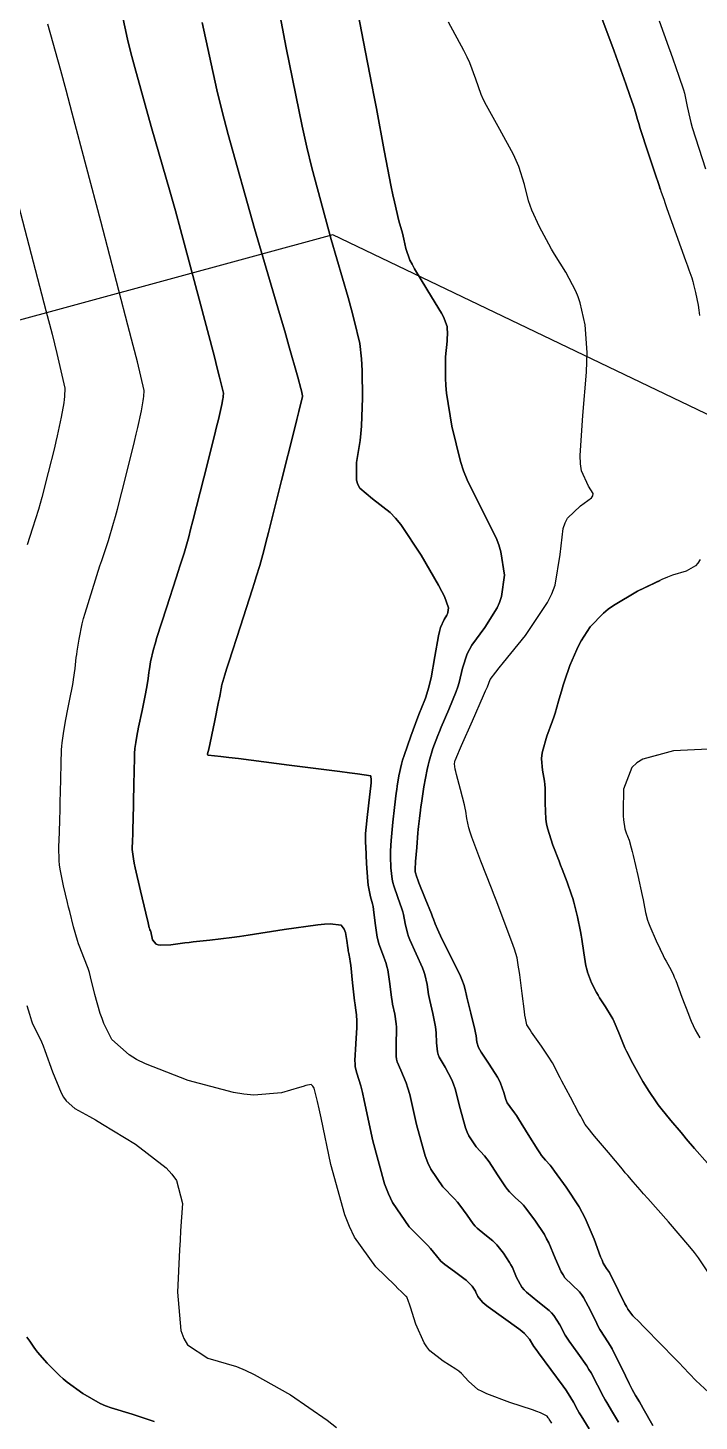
# Model space of a CAD drawing. Header units: metres. Extents: x 837476 to 838477, y 1189012 to 1191014.
# Drawn here: x 837847 to 837876.6, y 1189254.8 to 1189316.3 of the extents above; entities that cross this region are included whole.
import ezdxf

# ---------------------------------------------------------------- set-up
doc = ezdxf.new("R2010")
doc.units = ezdxf.units.M
doc.header["$LTSCALE"] = 0.3
for name, color, linetype in [('CORREDORVIA', 94, 'Continuous'), ('COTAS 10', 1, 'Continuous'), ('COTAS INT', 252, 'Continuous')]:
    doc.layers.add(name, color=color, linetype=linetype)

msp = doc.modelspace()

# ---------------------------------------------------------------- linework, layer by layer
at = {"layer": 'CORREDORVIA'}
msp.add_lwpolyline([(837910.676, 1191000.965), (838246.889, 1191005.3), (838347.391, 1190870.925), (838423.516, 1190628.699), (838450.215, 1190473.685), (838321.32, 1190375.615), (838242.09, 1190297.633), (838236.889, 1190068.622), (838166.593, 1189160.17), (837860.483, 1189307.124), (837593.191, 1189234.399), (837744.487, 1189686.609), (837700.859, 1189887.9), (837671.347, 1190075.087), (837676.273, 1190181.696), (837885.383, 1190229.429), (837983.184, 1190344.12), (837817.554, 1190502.187), (837798.033, 1190660.17), (837963.574, 1190795.982)], close=True, dxfattribs=at)
at = {"layer": 'COTAS 10'}
for points in [[(837874.881, 1189316.568), (837875.289, 1189315.424), (837875.386, 1189315.149), (837875.477, 1189314.893), (837875.75, 1189314.121), (837875.946, 1189313.52), (837875.988, 1189313.372), (837876.024, 1189313.231), (837876.112, 1189312.788), (837876.223, 1189312.267), (837876.274, 1189312.077), (837876.334, 1189311.868), (837876.622, 1189310.946), (837876.922, 1189310.034)], [(837854.717, 1189316.499), (837855.36, 1189313.529), (837855.597, 1189312.573), (837855.861, 1189311.559), (837857.025, 1189307.411), (837858.129, 1189303.65), (837858.354, 1189302.879), (837858.543, 1189302.225), (837858.935, 1189300.843), (837859.066, 1189300.343), (837859.091, 1189300.245), (837859.111, 1189300.166), (837859.144, 1189300.028), (837859.142, 1189300), (837859.141, 1189299.989), (837859.139, 1189299.978), (837859.131, 1189299.93), (837858.984, 1189299.337), (837858.895, 1189298.983), (837858.786, 1189298.546), (837858.216, 1189296.28), (837857.641, 1189293.999), (837857.527, 1189293.553), (837857.433, 1189293.187), (837857.26, 1189292.532), (837857.101, 1189292.043), (837857.016, 1189291.781), (837856.914, 1189291.464), (837856.397, 1189289.863), (837855.887, 1189288.274), (837855.789, 1189287.965), (837855.709, 1189287.712), (837855.577, 1189287.272), (837855.567, 1189287.205), (837855.564, 1189287.187), (837855.562, 1189287.169), (837855.555, 1189287.109), (837855.504, 1189286.847), (837855.475, 1189286.702), (837855.438, 1189286.526), (837855.25, 1189285.63), (837855, 1189284.439), (837854.954, 1189284.223), (837854.954, 1189284.207), (837854.953, 1189284.19), (837854.957, 1189284.175), (837854.96, 1189284.172), (837854.964, 1189284.171), (837854.982, 1189284.174), (837855.543, 1189284.111), (837855.888, 1189284.068), (837856.316, 1189284.015), (837858.547, 1189283.729), (837860.784, 1189283.44), (837861.215, 1189283.384), (837861.564, 1189283.338), (837862.148, 1189283.26), (837862.167, 1189283.069), (837862.162, 1189282.953), (837862.151, 1189282.809), (837862.073, 1189282.06), (837861.982, 1189281.289), (837861.964, 1189281.13), (837861.949, 1189280.996), (837861.919, 1189280.712), (837861.92, 1189280.43), (837861.924, 1189280.297), (837861.93, 1189280.141), (837861.965, 1189279.38), (837862.021, 1189278.599), (837862.039, 1189278.431), (837862.06, 1189278.283), (837862.144, 1189277.921), (837862.233, 1189277.604), (837862.255, 1189277.484), (837862.277, 1189277.351), (837862.349, 1189276.755), (837862.438, 1189276.131), (837862.471, 1189275.98), (837862.507, 1189275.839), (837862.668, 1189275.409), (837862.83, 1189274.981), (837862.867, 1189274.842), (837862.9, 1189274.694), (837862.994, 1189274.082), (837863.069, 1189273.468), (837863.092, 1189273.318), (837863.116, 1189273.177), (837863.208, 1189272.738), (837863.276, 1189272.308), (837863.284, 1189272.173), (837863.289, 1189272.03), (837863.268, 1189271.453), (837863.271, 1189270.891), (837863.291, 1189270.757), (837863.318, 1189270.633), (837863.482, 1189270.263), (837863.719, 1189269.708), (837863.792, 1189269.467), (837863.869, 1189269.188), (837864.171, 1189267.864), (837864.545, 1189266.488), (837864.666, 1189266.176), (837864.796, 1189265.895), (837865.33, 1189265.127), (837865.851, 1189264.585), (837865.972, 1189264.446), (837866.083, 1189264.312), (837866.4, 1189263.865), (837866.674, 1189263.482), (837866.757, 1189263.388), (837866.844, 1189263.299), (837867.184, 1189263.018), (837867.531, 1189262.741), (837867.622, 1189262.654), (837867.711, 1189262.563), (837868.013, 1189262.194), (837868.275, 1189261.788), (837868.339, 1189261.673), (837868.398, 1189261.557), (837868.581, 1189261.125), (837868.819, 1189260.696), (837868.915, 1189260.58), (837869.023, 1189260.466), (837869.517, 1189260.067), (837870.019, 1189259.67), (837870.131, 1189259.559), (837870.232, 1189259.446), (837870.499, 1189259.031), (837870.736, 1189258.583), (837870.818, 1189258.449), (837870.907, 1189258.311), (837871.287, 1189257.776), (837871.681, 1189257.218), (837871.779, 1189257.065), (837871.871, 1189256.913), (837872.162, 1189256.369), (837872.42, 1189255.858), (837872.49, 1189255.727), (837872.561, 1189255.6), (837872.813, 1189255.18), (837873.086, 1189254.739)], [(837873.086, 1189254.739), (837872.813, 1189255.18), (837872.561, 1189255.6), (837872.49, 1189255.727), (837872.42, 1189255.858), (837872.162, 1189256.369), (837871.871, 1189256.913), (837871.779, 1189257.065), (837871.681, 1189257.218), (837871.287, 1189257.776), (837870.907, 1189258.311), (837870.818, 1189258.449), (837870.736, 1189258.583), (837870.499, 1189259.031), (837870.232, 1189259.446), (837870.131, 1189259.559), (837870.019, 1189259.67), (837869.517, 1189260.067), (837869.023, 1189260.466), (837868.915, 1189260.58), (837868.819, 1189260.696), (837868.581, 1189261.125), (837868.398, 1189261.557), (837868.339, 1189261.673), (837868.275, 1189261.788), (837868.013, 1189262.194), (837867.711, 1189262.563), (837867.622, 1189262.654), (837867.531, 1189262.741), (837867.184, 1189263.018), (837866.844, 1189263.299), (837866.757, 1189263.388), (837866.674, 1189263.482), (837866.4, 1189263.865), (837866.083, 1189264.312), (837865.972, 1189264.446), (837865.851, 1189264.585), (837865.33, 1189265.127), (837864.796, 1189265.895), (837864.666, 1189266.176), (837864.545, 1189266.488), (837864.171, 1189267.864), (837863.869, 1189269.188), (837863.792, 1189269.467), (837863.719, 1189269.708), (837863.482, 1189270.263), (837863.318, 1189270.633), (837863.291, 1189270.757), (837863.271, 1189270.891), (837863.268, 1189271.453), (837863.289, 1189272.03), (837863.284, 1189272.173), (837863.276, 1189272.308), (837863.208, 1189272.738), (837863.116, 1189273.177), (837863.092, 1189273.318), (837863.069, 1189273.468), (837862.994, 1189274.082), (837862.9, 1189274.694), (837862.867, 1189274.842), (837862.83, 1189274.981), (837862.668, 1189275.409), (837862.507, 1189275.839), (837862.471, 1189275.98), (837862.438, 1189276.131), (837862.349, 1189276.755), (837862.277, 1189277.351), (837862.255, 1189277.484), (837862.233, 1189277.604), (837862.144, 1189277.921), (837862.06, 1189278.283), (837862.039, 1189278.431), (837862.021, 1189278.599), (837861.965, 1189279.38), (837861.93, 1189280.141), (837861.924, 1189280.297), (837861.92, 1189280.43), (837861.919, 1189280.712), (837861.949, 1189280.996), (837861.964, 1189281.13), (837861.982, 1189281.289), (837862.073, 1189282.06), (837862.151, 1189282.809), (837862.162, 1189282.953), (837862.167, 1189283.069), (837862.148, 1189283.26), (837861.564, 1189283.338), (837861.215, 1189283.384), (837860.784, 1189283.44), (837858.547, 1189283.729), (837856.316, 1189284.015), (837855.888, 1189284.068), (837855.543, 1189284.111), (837854.982, 1189284.174), (837854.964, 1189284.171), (837854.96, 1189284.172), (837854.957, 1189284.175), (837854.953, 1189284.19), (837854.954, 1189284.207), (837854.954, 1189284.223), (837855, 1189284.439), (837855.25, 1189285.63), (837855.438, 1189286.526), (837855.475, 1189286.702), (837855.504, 1189286.847), (837855.555, 1189287.109), (837855.562, 1189287.169), (837855.564, 1189287.187), (837855.567, 1189287.205), (837855.577, 1189287.272), (837855.709, 1189287.712), (837855.789, 1189287.965), (837855.887, 1189288.274), (837856.397, 1189289.863), (837856.914, 1189291.464), (837857.016, 1189291.781), (837857.101, 1189292.043), (837857.26, 1189292.532), (837857.433, 1189293.187), (837857.527, 1189293.553), (837857.641, 1189293.999), (837858.216, 1189296.28), (837858.786, 1189298.546), (837858.895, 1189298.983), (837858.984, 1189299.337), (837859.131, 1189299.93), (837859.139, 1189299.978), (837859.141, 1189299.989), (837859.142, 1189300), (837859.144, 1189300.028), (837859.111, 1189300.166), (837859.091, 1189300.245), (837859.066, 1189300.343), (837858.935, 1189300.843), (837858.543, 1189302.225), (837858.354, 1189302.879), (837858.129, 1189303.65), (837857.025, 1189307.411), (837855.861, 1189311.559), (837855.597, 1189312.573), (837855.36, 1189313.529), (837854.717, 1189316.499)], [(837877.056, 1189284.439), (837875.504, 1189284.352), (837874.149, 1189283.993), (837873.886, 1189283.825), (837873.672, 1189283.628), (837873.306, 1189282.67), (837873.285, 1189281.7), (837873.289, 1189281.495), (837873.297, 1189281.318), (837873.359, 1189280.911), (837873.442, 1189280.697), (837873.464, 1189280.642), (837873.484, 1189280.589), (837873.552, 1189280.415), (837873.648, 1189280.079), (837873.687, 1189279.924), (837873.731, 1189279.742), (837873.933, 1189278.862), (837874.129, 1189277.97), (837874.168, 1189277.78), (837874.201, 1189277.615), (837874.269, 1189277.225), (837874.359, 1189276.894), (837874.406, 1189276.766), (837874.463, 1189276.622), (837874.749, 1189275.971), (837875.051, 1189275.334), (837875.119, 1189275.199), (837875.179, 1189275.082), (837875.337, 1189274.807), (837875.489, 1189274.51), (837875.545, 1189274.378), (837875.607, 1189274.225), (837875.883, 1189273.494), (837876.164, 1189272.742), (837876.23, 1189272.576), (837876.291, 1189272.428), (837876.467, 1189272.045), (837876.674, 1189271.688)], [(837874.923, 1189284.198), (837874.149, 1189283.993), (837873.886, 1189283.825), (837873.672, 1189283.628), (837873.306, 1189282.67), (837873.285, 1189281.7), (837873.289, 1189281.495), (837873.297, 1189281.318), (837873.359, 1189280.911), (837873.442, 1189280.697), (837873.464, 1189280.642), (837873.484, 1189280.589), (837873.552, 1189280.415), (837873.648, 1189280.079), (837873.687, 1189279.924), (837873.731, 1189279.742), (837873.933, 1189278.862), (837874.129, 1189277.97), (837874.168, 1189277.78), (837874.201, 1189277.615), (837874.269, 1189277.225), (837874.359, 1189276.894), (837874.406, 1189276.766), (837874.463, 1189276.622), (837874.749, 1189275.971), (837874.923, 1189275.603)]]:
    msp.add_lwpolyline(points, dxfattribs=at)
at = {"layer": 'COTAS INT'}
for points in [[(837857.872, 1189318.261), (837858.418, 1189315.381), (837859.119, 1189311.922), (837859.33, 1189310.998), (837859.549, 1189310.089), (837860.403, 1189306.927), (837861.147, 1189304.358), (837861.296, 1189303.822), (837861.422, 1189303.363), (837861.671, 1189302.337), (837861.744, 1189301.648), (837861.757, 1189301.4), (837861.768, 1189301.127), (837861.783, 1189299.937), (837861.742, 1189298.677), (837861.718, 1189298.361), (837861.687, 1189298.058), (837861.529, 1189297.08), (837861.517, 1189296.296), (837861.578, 1189296.115), (837861.668, 1189295.95), (837862.226, 1189295.484), (837863.008, 1189294.88), (837863.238, 1189294.628), (837863.474, 1189294.338), (837864.378, 1189292.987), (837865.136, 1189291.664), (837865.281, 1189291.392), (837865.398, 1189291.162), (837865.584, 1189290.675), (837865.556, 1189290.463), (837865.537, 1189290.406), (837865.514, 1189290.35), (837865.391, 1189290.158), (837865.234, 1189289.794), (837865.189, 1189289.63), (837865.144, 1189289.439), (837864.977, 1189288.522), (837864.81, 1189287.573), (837864.765, 1189287.362), (837864.72, 1189287.173), (837864.563, 1189286.677), (837864.37, 1189286.207), (837864.302, 1189286.034), (837864.229, 1189285.843), (837863.915, 1189285.001), (837863.618, 1189284.148), (837863.557, 1189283.951), (837863.503, 1189283.771), (837863.385, 1189283.259), (837863.319, 1189282.799), (837863.299, 1189282.651), (837863.279, 1189282.494), (837863.2, 1189281.852), (837863.126, 1189281.204), (837863.109, 1189281.043), (837863.094, 1189280.889), (837863.049, 1189280.402), (837863.026, 1189279.953), (837863.023, 1189279.824), (837863.023, 1189279.693), (837863.037, 1189279.201), (837863.1, 1189278.691), (837863.131, 1189278.549), (837863.167, 1189278.405), (837863.347, 1189277.883), (837863.529, 1189277.387), (837863.567, 1189277.26), (837863.599, 1189277.139), (837863.67, 1189276.739), (837863.766, 1189276.309), (837863.813, 1189276.168), (837863.869, 1189276.018), (837864.15, 1189275.399), (837864.431, 1189274.777), (837864.488, 1189274.626), (837864.536, 1189274.483), (837864.635, 1189274.043), (837864.698, 1189273.614), (837864.724, 1189273.478), (837864.753, 1189273.336), (837864.887, 1189272.762), (837865.008, 1189272.187), (837865.028, 1189272.044), (837865.043, 1189271.909), (837865.049, 1189271.479), (837865.089, 1189271.079), (837865.125, 1189270.963), (837865.171, 1189270.845), (837865.427, 1189270.397), (837865.729, 1189269.835), (837865.803, 1189269.645), (837865.874, 1189269.439), (837866.097, 1189268.573), (837866.327, 1189267.728), (837866.401, 1189267.537), (837866.481, 1189267.364), (837866.809, 1189266.892), (837867.172, 1189266.488), (837867.274, 1189266.357), (837867.376, 1189266.219), (837867.75, 1189265.649), (837868.099, 1189265.118), (837868.185, 1189265.003), (837868.267, 1189264.903), (837868.524, 1189264.655), (837868.797, 1189264.406), (837868.888, 1189264.305), (837868.986, 1189264.189), (837869.396, 1189263.653), (837869.81, 1189263.013), (837869.91, 1189262.831), (837870.004, 1189262.647), (837870.292, 1189261.967), (837870.556, 1189261.365), (837870.635, 1189261.231), (837870.717, 1189261.111), (837871.033, 1189260.794), (837871.36, 1189260.484), (837871.448, 1189260.368), (837871.535, 1189260.239), (837871.84, 1189259.667), (837872.12, 1189259.086), (837872.191, 1189258.952), (837872.259, 1189258.83), (837872.48, 1189258.487), (837872.719, 1189258.114), (837872.798, 1189257.973), (837872.882, 1189257.816), (837873.233, 1189257.115), (837873.56, 1189256.441), (837873.63, 1189256.301), (837873.691, 1189256.181), (837873.834, 1189255.918), (837874.002, 1189255.634), (837874.078, 1189255.501), (837874.167, 1189255.345), (837874.595, 1189254.586)], [(837874.595, 1189254.586), (837874.167, 1189255.345), (837874.078, 1189255.501), (837874.002, 1189255.634), (837873.834, 1189255.918), (837873.691, 1189256.181), (837873.63, 1189256.301), (837873.56, 1189256.441), (837873.233, 1189257.115), (837872.882, 1189257.816), (837872.798, 1189257.973), (837872.719, 1189258.114), (837872.48, 1189258.487), (837872.259, 1189258.83), (837872.191, 1189258.952), (837872.12, 1189259.086), (837871.84, 1189259.667), (837871.535, 1189260.239), (837871.448, 1189260.368), (837871.36, 1189260.484), (837871.033, 1189260.794), (837870.717, 1189261.111), (837870.635, 1189261.231), (837870.556, 1189261.365), (837870.292, 1189261.967), (837870.004, 1189262.647), (837869.91, 1189262.831), (837869.81, 1189263.013), (837869.396, 1189263.653), (837868.986, 1189264.189), (837868.888, 1189264.305), (837868.797, 1189264.406), (837868.524, 1189264.655), (837868.267, 1189264.903), (837868.185, 1189265.003), (837868.099, 1189265.118), (837867.75, 1189265.649), (837867.376, 1189266.219), (837867.274, 1189266.357), (837867.172, 1189266.488), (837866.809, 1189266.892), (837866.481, 1189267.364), (837866.401, 1189267.537), (837866.327, 1189267.728), (837866.097, 1189268.573), (837865.874, 1189269.439), (837865.803, 1189269.645), (837865.729, 1189269.835), (837865.427, 1189270.397), (837865.171, 1189270.845), (837865.125, 1189270.963), (837865.089, 1189271.079), (837865.049, 1189271.479), (837865.043, 1189271.909), (837865.028, 1189272.044), (837865.008, 1189272.187), (837864.887, 1189272.762), (837864.753, 1189273.336), (837864.724, 1189273.478), (837864.698, 1189273.614), (837864.635, 1189274.043), (837864.536, 1189274.483), (837864.488, 1189274.626), (837864.431, 1189274.777), (837864.15, 1189275.399), (837863.869, 1189276.018), (837863.813, 1189276.168), (837863.766, 1189276.309), (837863.67, 1189276.739), (837863.599, 1189277.139), (837863.567, 1189277.26), (837863.529, 1189277.387), (837863.347, 1189277.883), (837863.167, 1189278.405), (837863.131, 1189278.549), (837863.1, 1189278.691), (837863.037, 1189279.201), (837863.023, 1189279.693), (837863.023, 1189279.824), (837863.026, 1189279.953), (837863.049, 1189280.402), (837863.094, 1189280.889), (837863.109, 1189281.043), (837863.126, 1189281.204), (837863.2, 1189281.852), (837863.279, 1189282.494), (837863.299, 1189282.651), (837863.319, 1189282.799), (837863.385, 1189283.259), (837863.503, 1189283.771), (837863.557, 1189283.951), (837863.618, 1189284.148), (837863.915, 1189285.001), (837864.229, 1189285.843), (837864.302, 1189286.034), (837864.37, 1189286.207), (837864.563, 1189286.677), (837864.72, 1189287.173), (837864.765, 1189287.362), (837864.81, 1189287.573), (837864.977, 1189288.522), (837865.144, 1189289.439), (837865.189, 1189289.63), (837865.234, 1189289.794), (837865.391, 1189290.158), (837865.514, 1189290.35), (837865.537, 1189290.406), (837865.556, 1189290.463), (837865.584, 1189290.675), (837865.398, 1189291.162), (837865.281, 1189291.392), (837865.136, 1189291.664), (837864.378, 1189292.987), (837863.474, 1189294.338), (837863.238, 1189294.628), (837863.008, 1189294.88), (837862.226, 1189295.484), (837861.668, 1189295.95), (837861.578, 1189296.115), (837861.517, 1189296.296), (837861.529, 1189297.08), (837861.687, 1189298.058), (837861.718, 1189298.361), (837861.742, 1189298.677), (837861.783, 1189299.937), (837861.768, 1189301.127), (837861.757, 1189301.4), (837861.744, 1189301.648), (837861.671, 1189302.337), (837861.422, 1189303.363), (837861.296, 1189303.822), (837861.147, 1189304.358), (837860.403, 1189306.927), (837859.549, 1189310.089), (837859.33, 1189310.998), (837859.119, 1189311.922), (837858.418, 1189315.381), (837857.872, 1189318.261)], [(837851.016, 1189317.617), (837851.42, 1189315.753), (837851.569, 1189315.153), (837851.734, 1189314.516), (837852.465, 1189311.913), (837853.299, 1189309.015), (837853.529, 1189308.192), (837853.759, 1189307.36), (837854.587, 1189304.283), (837855.252, 1189301.741), (837855.379, 1189301.246), (837855.482, 1189300.843), (837855.648, 1189300.14), (837855.641, 1189299.998), (837855.635, 1189299.946), (837855.627, 1189299.89), (837855.583, 1189299.645), (837855.427, 1189298.979), (837855.348, 1189298.656), (837855.254, 1189298.275), (837854.785, 1189296.399), (837854.305, 1189294.513), (837854.204, 1189294.125), (837854.117, 1189293.795), (837853.916, 1189293.085), (837853.728, 1189292.513), (837853.649, 1189292.27), (837853.559, 1189291.99), (837853.133, 1189290.671), (837852.719, 1189289.356), (837852.635, 1189289.078), (837852.566, 1189288.838), (837852.427, 1189288.281), (837852.382, 1189287.979), (837852.371, 1189287.899), (837852.361, 1189287.821), (837852.329, 1189287.554), (837852.271, 1189287.179), (837852.245, 1189287.034), (837852.214, 1189286.871), (837852.063, 1189286.133), (837851.91, 1189285.397), (837851.877, 1189285.235), (837851.849, 1189285.092), (837851.78, 1189284.726), (837851.746, 1189284.466), (837851.739, 1189284.389), (837851.733, 1189284.31), (837851.72, 1189284.008), (837851.711, 1189283.5), (837851.706, 1189283.291), (837851.702, 1189283.053), (837851.679, 1189281.947), (837851.655, 1189280.86), (837851.649, 1189280.633), (837851.644, 1189280.438), (837851.629, 1189280.005), (837851.677, 1189279.589), (837851.711, 1189279.406), (837851.754, 1189279.194), (837851.985, 1189278.182), (837852.222, 1189277.2), (837852.269, 1189277.006), (837852.308, 1189276.847), (837852.379, 1189276.555), (837852.398, 1189276.49), (837852.408, 1189276.458), (837852.428, 1189276.41), (837852.455, 1189276.324), (837852.465, 1189276.286), (837852.477, 1189276.241), (837852.527, 1189276.023), (837852.686, 1189275.83), (837852.765, 1189275.801), (837852.861, 1189275.782), (837853.335, 1189275.8), (837853.949, 1189275.883), (837854.132, 1189275.905), (837854.321, 1189275.927), (837855.053, 1189276.003), (837856.025, 1189276.12), (837856.365, 1189276.167), (837856.736, 1189276.221), (837858.335, 1189276.47), (837859.815, 1189276.678), (837860.112, 1189276.706), (837860.359, 1189276.722), (837860.844, 1189276.673), (837860.983, 1189276.489), (837861.013, 1189276.42), (837861.039, 1189276.342), (837861.102, 1189275.997), (837861.138, 1189275.667), (837861.148, 1189275.599), (837861.157, 1189275.541), (837861.187, 1189275.418), (837861.229, 1189275.185), (837861.246, 1189275.058), (837861.265, 1189274.904), (837861.352, 1189274.122), (837861.441, 1189273.322), (837861.461, 1189273.158), (837861.479, 1189273.017), (837861.528, 1189272.714), (837861.544, 1189272.43), (837861.541, 1189272.301), (837861.535, 1189272.151), (837861.487, 1189271.427), (837861.454, 1189270.702), (837861.457, 1189270.551), (837861.465, 1189270.421), (837861.537, 1189270.13), (837861.71, 1189269.581), (837861.782, 1189269.289), (837861.864, 1189268.936), (837862.244, 1189267.155), (837862.763, 1189265.248), (837862.932, 1189264.816), (837863.111, 1189264.425), (837863.852, 1189263.361), (837864.529, 1189262.682), (837864.669, 1189262.535), (837864.789, 1189262.405), (837865.05, 1189262.081), (837865.249, 1189261.846), (837865.33, 1189261.772), (837865.421, 1189261.695), (837865.844, 1189261.381), (837866.265, 1189261.077), (837866.356, 1189261.004), (837866.435, 1189260.936), (837866.63, 1189260.735), (837866.74, 1189260.564), (837866.767, 1189260.515), (837866.792, 1189260.466), (837866.869, 1189260.284), (837867.083, 1189260.026), (837867.195, 1189259.93), (837867.329, 1189259.822), (837868.002, 1189259.339), (837868.678, 1189258.857), (837868.814, 1189258.749), (837868.929, 1189258.653), (837869.157, 1189258.396), (837869.351, 1189258.08), (837869.445, 1189257.945), (837869.555, 1189257.791), (837870.094, 1189257.065), (837870.643, 1189256.322), (837870.759, 1189256.157), (837870.86, 1189256.009), (837871.092, 1189255.622), (837871.279, 1189255.275), (837871.35, 1189255.153), (837871.43, 1189255.02), (837871.792, 1189254.443)], [(837871.792, 1189254.443), (837871.43, 1189255.02), (837871.35, 1189255.153), (837871.279, 1189255.275), (837871.092, 1189255.622), (837870.86, 1189256.009), (837870.759, 1189256.157), (837870.643, 1189256.322), (837870.094, 1189257.065), (837869.555, 1189257.791), (837869.445, 1189257.945), (837869.351, 1189258.08), (837869.157, 1189258.396), (837868.929, 1189258.653), (837868.814, 1189258.749), (837868.678, 1189258.857), (837868.002, 1189259.339), (837867.329, 1189259.822), (837867.195, 1189259.93), (837867.083, 1189260.026), (837866.869, 1189260.284), (837866.792, 1189260.466), (837866.767, 1189260.515), (837866.74, 1189260.564), (837866.63, 1189260.735), (837866.435, 1189260.936), (837866.356, 1189261.004), (837866.265, 1189261.077), (837865.844, 1189261.381), (837865.421, 1189261.695), (837865.33, 1189261.772), (837865.249, 1189261.846), (837865.05, 1189262.081), (837864.789, 1189262.405), (837864.669, 1189262.535), (837864.529, 1189262.682), (837863.852, 1189263.361), (837863.111, 1189264.425), (837862.932, 1189264.816), (837862.763, 1189265.248), (837862.244, 1189267.155), (837861.864, 1189268.936), (837861.782, 1189269.289), (837861.71, 1189269.581), (837861.537, 1189270.13), (837861.465, 1189270.421), (837861.457, 1189270.551), (837861.454, 1189270.702), (837861.487, 1189271.427), (837861.535, 1189272.151), (837861.541, 1189272.301), (837861.544, 1189272.43), (837861.528, 1189272.714), (837861.479, 1189273.017), (837861.461, 1189273.158), (837861.441, 1189273.322), (837861.352, 1189274.122), (837861.265, 1189274.904), (837861.246, 1189275.058), (837861.229, 1189275.185), (837861.187, 1189275.418), (837861.157, 1189275.541), (837861.148, 1189275.599), (837861.138, 1189275.667), (837861.102, 1189275.997), (837861.039, 1189276.342), (837861.013, 1189276.42), (837860.983, 1189276.489), (837860.844, 1189276.673), (837860.359, 1189276.722), (837860.112, 1189276.706), (837859.815, 1189276.678), (837858.335, 1189276.47), (837856.736, 1189276.221), (837856.365, 1189276.167), (837856.025, 1189276.12), (837855.053, 1189276.003), (837854.321, 1189275.927), (837854.132, 1189275.905), (837853.949, 1189275.883), (837853.335, 1189275.8), (837852.861, 1189275.782), (837852.765, 1189275.801), (837852.686, 1189275.83), (837852.527, 1189276.023), (837852.477, 1189276.241), (837852.465, 1189276.286), (837852.455, 1189276.324), (837852.428, 1189276.41), (837852.408, 1189276.458), (837852.398, 1189276.49), (837852.379, 1189276.555), (837852.308, 1189276.847), (837852.269, 1189277.006), (837852.222, 1189277.2), (837851.985, 1189278.182), (837851.754, 1189279.194), (837851.711, 1189279.406), (837851.677, 1189279.589), (837851.629, 1189280.005), (837851.644, 1189280.438), (837851.649, 1189280.633), (837851.655, 1189280.86), (837851.679, 1189281.947), (837851.702, 1189283.053), (837851.706, 1189283.291), (837851.711, 1189283.5), (837851.72, 1189284.008), (837851.733, 1189284.31), (837851.739, 1189284.389), (837851.746, 1189284.466), (837851.78, 1189284.726), (837851.849, 1189285.092), (837851.877, 1189285.235), (837851.91, 1189285.397), (837852.063, 1189286.133), (837852.214, 1189286.871), (837852.245, 1189287.034), (837852.271, 1189287.179), (837852.329, 1189287.554), (837852.361, 1189287.821), (837852.371, 1189287.899), (837852.382, 1189287.979), (837852.427, 1189288.281), (837852.566, 1189288.838), (837852.635, 1189289.078), (837852.719, 1189289.356), (837853.133, 1189290.671), (837853.559, 1189291.99), (837853.649, 1189292.27), (837853.728, 1189292.513), (837853.916, 1189293.085), (837854.117, 1189293.795), (837854.204, 1189294.125), (837854.305, 1189294.513), (837854.785, 1189296.399), (837855.254, 1189298.275), (837855.348, 1189298.656), (837855.427, 1189298.979), (837855.583, 1189299.645), (837855.627, 1189299.89), (837855.635, 1189299.946), (837855.641, 1189299.998), (837855.648, 1189300.14), (837855.482, 1189300.843), (837855.379, 1189301.246), (837855.252, 1189301.741), (837854.587, 1189304.283), (837853.759, 1189307.36), (837853.529, 1189308.192), (837853.299, 1189309.015), (837852.465, 1189311.913), (837851.734, 1189314.516), (837851.569, 1189315.153), (837851.42, 1189315.753), (837851.016, 1189317.617)], [(837861.511, 1189317.319), (837861.837, 1189315.645), (837862.205, 1189313.738), (837862.304, 1189313.216), (837862.402, 1189312.696), (837862.746, 1189310.84), (837863.051, 1189309.247), (837863.124, 1189308.893), (837863.192, 1189308.576), (837863.397, 1189307.747), (837863.547, 1189307.203), (837863.582, 1189307.067), (837863.613, 1189306.936), (837863.699, 1189306.516), (837863.881, 1189306.01), (837863.972, 1189305.826), (837864.081, 1189305.623), (837864.623, 1189304.73), (837865.161, 1189303.86), (837865.267, 1189303.67), (837865.355, 1189303.503), (837865.517, 1189303.087), (837865.532, 1189302.717), (837865.528, 1189302.58), (837865.519, 1189302.427), (837865.456, 1189301.748), (837865.442, 1189300.803), (837865.465, 1189300.484), (837865.5, 1189300.138), (837865.722, 1189298.681), (837866.11, 1189297.126), (837866.249, 1189296.719), (837866.402, 1189296.323), (837867.069, 1189294.978), (837867.679, 1189293.76), (837867.796, 1189293.444), (837867.891, 1189293.137), (837868.047, 1189292.105), (837867.92, 1189291.161), (837867.837, 1189290.91), (837867.733, 1189290.663), (837867.186, 1189289.806), (837866.618, 1189289.026), (837866.502, 1189288.828), (837866.404, 1189288.637), (837866.198, 1189288.01), (837866.053, 1189287.379), (837865.992, 1189287.185), (837865.924, 1189286.983), (837865.603, 1189286.183), (837865.265, 1189285.4), (837865.185, 1189285.209), (837865.111, 1189285.028), (837864.893, 1189284.466), (837864.723, 1189283.907), (837864.679, 1189283.729), (837864.637, 1189283.539), (837864.498, 1189282.769), (837864.389, 1189282.044), (837864.365, 1189281.884), (837864.345, 1189281.741), (837864.295, 1189281.37), (837864.259, 1189281.018), (837864.247, 1189280.887), (837864.234, 1189280.741), (837864.179, 1189280.093), (837864.131, 1189279.477), (837864.123, 1189279.351), (837864.116, 1189279.245), (837864.108, 1189279.022), (837864.179, 1189278.783), (837864.222, 1189278.666), (837864.275, 1189278.528), (837864.55, 1189277.844), (837864.825, 1189277.17), (837864.878, 1189277.036), (837864.921, 1189276.926), (837864.992, 1189276.723), (837865.093, 1189276.486), (837865.155, 1189276.356), (837865.232, 1189276.197), (837865.631, 1189275.389), (837866.032, 1189274.573), (837866.109, 1189274.409), (837866.172, 1189274.273), (837866.277, 1189274.003), (837866.327, 1189273.759), (837866.355, 1189273.639), (837866.39, 1189273.495), (837866.567, 1189272.785), (837866.74, 1189272.066), (837866.772, 1189271.916), (837866.797, 1189271.788), (837866.83, 1189271.505), (837866.907, 1189271.268), (837866.959, 1189271.17), (837867.024, 1189271.057), (837867.373, 1189270.53), (837867.738, 1189269.962), (837867.814, 1189269.822), (837867.879, 1189269.691), (837868.023, 1189269.282), (837868.109, 1189268.968), (837868.136, 1189268.897), (837868.166, 1189268.833), (837868.288, 1189268.658), (837868.493, 1189268.391), (837868.576, 1189268.269), (837868.67, 1189268.126), (837869.1, 1189267.433), (837869.524, 1189266.754), (837869.613, 1189266.619), (837869.689, 1189266.507), (837869.865, 1189266.292), (837870.063, 1189266.071), (837870.155, 1189265.955), (837870.262, 1189265.815), (837870.78, 1189265.113), (837871.345, 1189264.237), (837871.482, 1189263.989), (837871.61, 1189263.738), (837872.003, 1189262.808), (837872.292, 1189262.034), (837872.355, 1189261.882), (837872.411, 1189261.755), (837872.549, 1189261.521), (837872.683, 1189261.336), (837872.736, 1189261.241), (837872.795, 1189261.128), (837873.066, 1189260.558), (837873.358, 1189259.964), (837873.431, 1189259.834), (837873.5, 1189259.719), (837873.721, 1189259.43), (837874.024, 1189259.129), (837874.145, 1189259.007), (837874.281, 1189258.869), (837874.908, 1189258.228), (837875.596, 1189257.519), (837875.771, 1189257.337), (837875.94, 1189257.162), (837876.493, 1189256.582), (837877.266, 1189255.871)], [(837877.266, 1189255.871), (837876.493, 1189256.582), (837875.94, 1189257.162), (837875.771, 1189257.337), (837875.596, 1189257.519), (837874.908, 1189258.228), (837874.281, 1189258.869), (837874.145, 1189259.007), (837874.024, 1189259.129), (837873.721, 1189259.43), (837873.5, 1189259.719), (837873.431, 1189259.834), (837873.358, 1189259.964), (837873.066, 1189260.558), (837872.795, 1189261.128), (837872.736, 1189261.241), (837872.683, 1189261.336), (837872.549, 1189261.521), (837872.411, 1189261.755), (837872.355, 1189261.882), (837872.292, 1189262.034), (837872.003, 1189262.808), (837871.61, 1189263.738), (837871.482, 1189263.989), (837871.345, 1189264.237), (837870.78, 1189265.113), (837870.262, 1189265.815), (837870.155, 1189265.955), (837870.063, 1189266.071), (837869.865, 1189266.292), (837869.689, 1189266.507), (837869.613, 1189266.619), (837869.524, 1189266.754), (837869.1, 1189267.433), (837868.67, 1189268.126), (837868.576, 1189268.269), (837868.493, 1189268.391), (837868.288, 1189268.658), (837868.166, 1189268.833), (837868.136, 1189268.897), (837868.109, 1189268.968), (837868.023, 1189269.282), (837867.879, 1189269.691), (837867.814, 1189269.822), (837867.738, 1189269.962), (837867.373, 1189270.53), (837867.024, 1189271.057), (837866.959, 1189271.17), (837866.907, 1189271.268), (837866.83, 1189271.505), (837866.797, 1189271.788), (837866.772, 1189271.916), (837866.74, 1189272.066), (837866.567, 1189272.785), (837866.39, 1189273.495), (837866.355, 1189273.639), (837866.327, 1189273.759), (837866.277, 1189274.003), (837866.172, 1189274.273), (837866.109, 1189274.409), (837866.032, 1189274.573), (837865.631, 1189275.389), (837865.232, 1189276.197), (837865.155, 1189276.356), (837865.093, 1189276.486), (837864.992, 1189276.723), (837864.921, 1189276.926), (837864.878, 1189277.036), (837864.825, 1189277.17), (837864.55, 1189277.844), (837864.275, 1189278.528), (837864.222, 1189278.666), (837864.179, 1189278.783), (837864.108, 1189279.022), (837864.116, 1189279.245), (837864.123, 1189279.351), (837864.131, 1189279.477), (837864.179, 1189280.093), (837864.234, 1189280.741), (837864.247, 1189280.887), (837864.259, 1189281.018), (837864.295, 1189281.37), (837864.345, 1189281.741), (837864.365, 1189281.884), (837864.389, 1189282.044), (837864.498, 1189282.769), (837864.637, 1189283.539), (837864.679, 1189283.729), (837864.723, 1189283.907), (837864.893, 1189284.466), (837865.111, 1189285.028), (837865.185, 1189285.209), (837865.265, 1189285.4), (837865.603, 1189286.183), (837865.924, 1189286.983), (837865.992, 1189287.185), (837866.053, 1189287.379), (837866.198, 1189288.01), (837866.404, 1189288.637), (837866.502, 1189288.828), (837866.618, 1189289.026), (837867.186, 1189289.806), (837867.733, 1189290.663), (837867.837, 1189290.91), (837867.92, 1189291.161), (837868.047, 1189292.105), (837867.891, 1189293.137), (837867.796, 1189293.444), (837867.679, 1189293.76), (837867.069, 1189294.978), (837866.402, 1189296.323), (837866.249, 1189296.719), (837866.11, 1189297.126), (837865.722, 1189298.681), (837865.5, 1189300.138), (837865.465, 1189300.484), (837865.442, 1189300.803), (837865.456, 1189301.748), (837865.519, 1189302.427), (837865.528, 1189302.58), (837865.532, 1189302.717), (837865.517, 1189303.087), (837865.355, 1189303.503), (837865.267, 1189303.67), (837865.161, 1189303.86), (837864.623, 1189304.73), (837864.081, 1189305.623), (837863.972, 1189305.826), (837863.881, 1189306.01), (837863.699, 1189306.516), (837863.613, 1189306.936), (837863.582, 1189307.067), (837863.547, 1189307.203), (837863.397, 1189307.747), (837863.192, 1189308.576), (837863.124, 1189308.893), (837863.051, 1189309.247), (837862.746, 1189310.84), (837862.402, 1189312.696), (837862.304, 1189313.216), (837862.205, 1189313.738), (837861.837, 1189315.645), (837861.511, 1189317.319)], [(837874.923, 1189309.142), (837874.871, 1189309.302), (837874.815, 1189309.472), (837874.746, 1189309.68), (837874.394, 1189310.749), (837874.043, 1189311.825), (837873.975, 1189312.037), (837873.92, 1189312.213), (837873.826, 1189312.537), (837873.807, 1189312.629), (837873.8, 1189312.659), (837873.791, 1189312.69), (837873.75, 1189312.816), (837873.589, 1189313.27), (837873.402, 1189313.794), (837872.89, 1189315.233), (837872.261, 1189316.924)], [(837872.261, 1189316.924), (837872.89, 1189315.233), (837873.402, 1189313.794), (837873.589, 1189313.27), (837873.75, 1189312.816), (837873.791, 1189312.69), (837873.8, 1189312.659), (837873.807, 1189312.629), (837873.826, 1189312.537), (837873.92, 1189312.213), (837873.975, 1189312.037), (837874.043, 1189311.825), (837874.394, 1189310.749), (837874.746, 1189309.68), (837874.815, 1189309.472), (837874.871, 1189309.302), (837874.968, 1189309.006), (837875.078, 1189308.693), (837875.143, 1189308.511), (837875.222, 1189308.289), (837875.63, 1189307.145), (837876.04, 1189305.992), (837876.121, 1189305.764), (837876.188, 1189305.575), (837876.311, 1189305.223), (837876.356, 1189305.067), (837876.373, 1189305.003), (837876.393, 1189304.928), (837876.481, 1189304.582), (837876.593, 1189304.018), (837876.627, 1189303.806), (837876.662, 1189303.571)], [(837870.138, 1189254.692), (837870.021, 1189254.875), (837870.006, 1189254.897), (837869.997, 1189254.909), (837869.986, 1189254.924), (837869.93, 1189254.998), (837869.637, 1189255.146), (837869.477, 1189255.207), (837869.283, 1189255.277), (837868.293, 1189255.604), (837867.274, 1189255.981), (837867.06, 1189256.083), (837866.876, 1189256.184), (837866.459, 1189256.54), (837866.152, 1189256.889), (837866.037, 1189256.985), (837865.91, 1189257.081), (837865.342, 1189257.429), (837864.762, 1189257.89), (837864.627, 1189258.058), (837864.503, 1189258.243), (837864.146, 1189259.056), (837863.911, 1189259.805), (837863.863, 1189259.95), (837863.823, 1189260.067), (837863.742, 1189260.266), (837863.717, 1189260.283), (837863.712, 1189260.287), (837863.708, 1189260.29), (837863.7, 1189260.297), (837863.496, 1189260.498), (837863.367, 1189260.623), (837863.208, 1189260.779), (837862.373, 1189261.595), (837861.437, 1189262.905), (837861.214, 1189263.372), (837861.006, 1189263.884), (837860.386, 1189266.111), (837859.959, 1189268.161), (837859.872, 1189268.561), (837859.799, 1189268.888), (837859.651, 1189269.468), (837859.596, 1189269.558), (837859.582, 1189269.577), (837859.568, 1189269.593), (837859.521, 1189269.632), (837859.293, 1189269.589), (837859.165, 1189269.554), (837859.009, 1189269.51), (837858.212, 1189269.266), (837856.985, 1189269.162), (837856.557, 1189269.207), (837856.092, 1189269.283), (837854.096, 1189269.819), (837852.215, 1189270.547), (837851.822, 1189270.744), (837851.485, 1189270.938), (837850.73, 1189271.622), (837850.377, 1189272.333), (837850.293, 1189272.545), (837850.215, 1189272.763), (837849.982, 1189273.604), (837849.789, 1189274.392), (837849.736, 1189274.577), (837849.683, 1189274.748), (837849.494, 1189275.244), (837849.311, 1189275.696), (837849.261, 1189275.838), (837849.212, 1189275.988), (837849.04, 1189276.594), (837848.868, 1189277.27), (837848.819, 1189277.465), (837848.77, 1189277.663), (837848.588, 1189278.407), (837848.446, 1189279.136), (837848.421, 1189279.325), (837848.403, 1189279.508), (837848.39, 1189280.123), (837848.418, 1189280.751), (837848.424, 1189280.943), (837848.431, 1189281.143), (837848.451, 1189281.927), (837848.467, 1189282.721), (837848.471, 1189282.927), (837848.475, 1189283.127), (837848.487, 1189283.797), (837848.511, 1189284.4), (837848.523, 1189284.557), (837848.537, 1189284.71), (837848.606, 1189285.229), (837848.698, 1189285.744), (837848.726, 1189285.895), (837848.756, 1189286.049), (837848.876, 1189286.636), (837848.989, 1189287.217), (837849.015, 1189287.367), (837849.038, 1189287.512), (837849.103, 1189287.998), (837849.16, 1189288.474), (837849.178, 1189288.612), (837849.198, 1189288.754), (837849.278, 1189289.289), (837849.422, 1189289.963), (837849.482, 1189290.191), (837849.55, 1189290.437), (837849.868, 1189291.478), (837850.203, 1189292.515), (837850.283, 1189292.758), (837850.356, 1189292.983), (837850.572, 1189293.638), (837850.8, 1189294.403), (837850.881, 1189294.697), (837850.97, 1189295.028), (837851.353, 1189296.519), (837851.722, 1189298.004), (837851.801, 1189298.33), (837851.87, 1189298.62), (837852.036, 1189299.36), (837852.115, 1189299.802), (837852.129, 1189299.903), (837852.14, 1189299.996), (837852.152, 1189300.253), (837851.853, 1189301.519), (837851.668, 1189302.248), (837851.438, 1189303.139), (837850.239, 1189307.724), (837848.975, 1189312.496), (837848.705, 1189313.505), (837848.469, 1189314.38), (837847.904, 1189316.416)], [(837870.138, 1189254.692), (837870.021, 1189254.875), (837870.006, 1189254.897), (837869.997, 1189254.909), (837869.986, 1189254.924), (837869.93, 1189254.998), (837869.637, 1189255.146), (837869.477, 1189255.207), (837869.283, 1189255.277), (837868.293, 1189255.604), (837867.274, 1189255.981), (837867.06, 1189256.083), (837866.876, 1189256.184), (837866.459, 1189256.54), (837866.152, 1189256.889), (837866.037, 1189256.985), (837865.91, 1189257.081), (837865.342, 1189257.429), (837864.762, 1189257.89), (837864.627, 1189258.058), (837864.503, 1189258.243), (837864.146, 1189259.056), (837863.911, 1189259.805), (837863.863, 1189259.95), (837863.823, 1189260.067), (837863.742, 1189260.266), (837863.717, 1189260.283), (837863.712, 1189260.287), (837863.708, 1189260.29), (837863.7, 1189260.297), (837863.496, 1189260.498), (837863.367, 1189260.623), (837863.208, 1189260.779), (837862.373, 1189261.595), (837861.437, 1189262.905), (837861.214, 1189263.372), (837861.006, 1189263.884), (837860.386, 1189266.111), (837859.959, 1189268.161), (837859.872, 1189268.561), (837859.799, 1189268.888), (837859.651, 1189269.468), (837859.596, 1189269.558), (837859.582, 1189269.577), (837859.568, 1189269.593), (837859.521, 1189269.632), (837859.293, 1189269.589), (837859.165, 1189269.554), (837859.009, 1189269.51), (837858.212, 1189269.266), (837856.985, 1189269.162), (837856.557, 1189269.207), (837856.092, 1189269.283), (837854.096, 1189269.819), (837852.215, 1189270.547), (837851.822, 1189270.744), (837851.485, 1189270.938), (837850.73, 1189271.622), (837850.377, 1189272.333), (837850.293, 1189272.545), (837850.215, 1189272.763), (837849.982, 1189273.604), (837849.789, 1189274.392), (837849.736, 1189274.577), (837849.683, 1189274.748), (837849.494, 1189275.244), (837849.311, 1189275.696), (837849.261, 1189275.838), (837849.212, 1189275.988), (837849.04, 1189276.594), (837848.868, 1189277.27), (837848.819, 1189277.465), (837848.77, 1189277.663), (837848.588, 1189278.407), (837848.446, 1189279.136), (837848.421, 1189279.325), (837848.403, 1189279.508), (837848.39, 1189280.123), (837848.418, 1189280.751), (837848.424, 1189280.943), (837848.431, 1189281.143), (837848.451, 1189281.927), (837848.467, 1189282.721), (837848.471, 1189282.927), (837848.475, 1189283.127), (837848.487, 1189283.797), (837848.511, 1189284.4), (837848.523, 1189284.557), (837848.537, 1189284.71), (837848.606, 1189285.229), (837848.698, 1189285.744), (837848.726, 1189285.895), (837848.756, 1189286.049), (837848.876, 1189286.636), (837848.989, 1189287.217), (837849.015, 1189287.367), (837849.038, 1189287.512), (837849.103, 1189287.998), (837849.16, 1189288.474), (837849.178, 1189288.612), (837849.198, 1189288.754), (837849.278, 1189289.289), (837849.422, 1189289.963), (837849.482, 1189290.191), (837849.55, 1189290.437), (837849.868, 1189291.478), (837850.203, 1189292.515), (837850.283, 1189292.758), (837850.356, 1189292.983), (837850.572, 1189293.638), (837850.8, 1189294.403), (837850.881, 1189294.697), (837850.97, 1189295.028), (837851.353, 1189296.519), (837851.722, 1189298.004), (837851.801, 1189298.33), (837851.87, 1189298.62), (837852.036, 1189299.36), (837852.115, 1189299.802), (837852.129, 1189299.903), (837852.14, 1189299.996), (837852.152, 1189300.253), (837851.853, 1189301.519), (837851.668, 1189302.248), (837851.438, 1189303.139), (837850.239, 1189307.724), (837848.975, 1189312.496), (837848.705, 1189313.505), (837848.469, 1189314.38), (837847.904, 1189316.416)], [(837877.056, 1189261.33), (837876.618, 1189261.987), (837876.439, 1189262.22), (837876.235, 1189262.474), (837875.289, 1189263.577), (837874.375, 1189264.605), (837874.191, 1189264.812), (837874.037, 1189264.986), (837873.727, 1189265.337), (837873.49, 1189265.616), (837873.381, 1189265.745), (837873.254, 1189265.897), (837872.636, 1189266.632), (837872.03, 1189267.36), (837871.909, 1189267.506), (837871.809, 1189267.629), (837871.618, 1189267.875), (837871.482, 1189268.114), (837871.416, 1189268.232), (837871.339, 1189268.374), (837870.958, 1189269.073), (837870.579, 1189269.784), (837870.502, 1189269.933), (837870.437, 1189270.06), (837870.304, 1189270.345), (837870.175, 1189270.585), (837870.113, 1189270.684), (837870.039, 1189270.797), (837869.678, 1189271.321), (837869.315, 1189271.841), (837869.241, 1189271.951), (837869.178, 1189272.047), (837869.045, 1189272.27), (837868.976, 1189272.559), (837868.953, 1189272.697), (837868.929, 1189272.86), (837868.827, 1189273.656), (837868.725, 1189274.479), (837868.7, 1189274.659), (837868.677, 1189274.818), (837868.607, 1189275.219), (837868.491, 1189275.611), (837868.439, 1189275.763), (837868.379, 1189275.935), (837868.087, 1189276.714), (837867.71, 1189277.69), (837867.596, 1189277.985), (837867.476, 1189278.292), (837867.008, 1189279.489), (837866.61, 1189280.55), (837866.535, 1189280.77), (837866.475, 1189280.959), (837866.384, 1189281.375), (837866.347, 1189281.697), (837866.321, 1189281.827), (837866.288, 1189281.974), (837866.11, 1189282.652), (837865.933, 1189283.309), (837865.901, 1189283.442), (837865.875, 1189283.554), (837865.843, 1189283.786), (837865.856, 1189283.866), (837865.86, 1189283.883), (837865.862, 1189283.898), (837865.871, 1189283.931), (837865.994, 1189284.212), (837866.069, 1189284.383), (837866.161, 1189284.594), (837866.644, 1189285.689), (837867.127, 1189286.793), (837867.22, 1189287.008), (837867.295, 1189287.185), (837867.42, 1189287.499), (837867.665, 1189287.835), (837867.816, 1189288.026), (837868.003, 1189288.259), (837868.981, 1189289.454), (837869.954, 1189290.897), (837870.139, 1189291.286), (837870.286, 1189291.672), (837870.514, 1189293.028), (837870.643, 1189294.165), (837870.729, 1189294.412), (837870.837, 1189294.63), (837871.407, 1189295.173), (837871.894, 1189295.519), (837871.949, 1189295.613), (837871.969, 1189295.706), (837871.755, 1189296.034), (837871.449, 1189296.71), (837871.411, 1189297.021), (837871.394, 1189297.387), (837871.504, 1189299.159), (837871.669, 1189301.065), (837871.687, 1189301.516), (837871.693, 1189301.933), (837871.617, 1189303.162), (837871.391, 1189304.132), (837871.303, 1189304.387), (837871.204, 1189304.635), (837870.753, 1189305.482), (837870.258, 1189306.279), (837870.131, 1189306.496), (837870.007, 1189306.711), (837869.598, 1189307.475), (837869.263, 1189308.219), (837869.187, 1189308.422), (837869.118, 1189308.624), (837868.93, 1189309.343), (837868.679, 1189310.147), (837868.57, 1189310.403), (837868.443, 1189310.673), (837867.845, 1189311.768), (837867.251, 1189312.832), (837867.127, 1189313.082), (837867.021, 1189313.314), (837866.784, 1189313.991), (837866.525, 1189314.712), (837866.404, 1189314.971), (837866.263, 1189315.257), (837865.578, 1189316.503)], [(837877.056, 1189261.33), (837876.618, 1189261.987), (837876.439, 1189262.22), (837876.235, 1189262.474), (837875.289, 1189263.577), (837874.375, 1189264.605), (837874.191, 1189264.812), (837874.037, 1189264.986), (837873.727, 1189265.337), (837873.49, 1189265.616), (837873.381, 1189265.745), (837873.254, 1189265.897), (837872.636, 1189266.632), (837872.03, 1189267.36), (837871.909, 1189267.506), (837871.809, 1189267.629), (837871.618, 1189267.875), (837871.482, 1189268.114), (837871.416, 1189268.232), (837871.339, 1189268.374), (837870.958, 1189269.073), (837870.579, 1189269.784), (837870.502, 1189269.933), (837870.437, 1189270.06), (837870.304, 1189270.345), (837870.175, 1189270.585), (837870.113, 1189270.684), (837870.039, 1189270.797), (837869.678, 1189271.321), (837869.315, 1189271.841), (837869.241, 1189271.951), (837869.178, 1189272.047), (837869.045, 1189272.27), (837868.976, 1189272.559), (837868.953, 1189272.697), (837868.929, 1189272.86), (837868.827, 1189273.656), (837868.725, 1189274.479), (837868.7, 1189274.659), (837868.677, 1189274.818), (837868.607, 1189275.219), (837868.491, 1189275.611), (837868.439, 1189275.763), (837868.379, 1189275.935), (837868.087, 1189276.714), (837867.71, 1189277.69), (837867.596, 1189277.985), (837867.476, 1189278.292), (837867.008, 1189279.489), (837866.61, 1189280.55), (837866.535, 1189280.77), (837866.475, 1189280.959), (837866.384, 1189281.375), (837866.347, 1189281.697), (837866.321, 1189281.827), (837866.288, 1189281.974), (837866.11, 1189282.652), (837865.933, 1189283.309), (837865.901, 1189283.442), (837865.875, 1189283.554), (837865.843, 1189283.786), (837865.856, 1189283.866), (837865.86, 1189283.883), (837865.862, 1189283.898), (837865.871, 1189283.931), (837865.994, 1189284.212), (837866.069, 1189284.383), (837866.161, 1189284.594), (837866.644, 1189285.689), (837867.127, 1189286.793), (837867.22, 1189287.008), (837867.295, 1189287.185), (837867.42, 1189287.499), (837867.665, 1189287.835), (837867.816, 1189288.026), (837868.003, 1189288.259), (837868.981, 1189289.454), (837869.954, 1189290.897), (837870.139, 1189291.286), (837870.286, 1189291.672), (837870.514, 1189293.028), (837870.643, 1189294.165), (837870.729, 1189294.412), (837870.837, 1189294.63), (837871.407, 1189295.173), (837871.894, 1189295.519), (837871.949, 1189295.613), (837871.969, 1189295.706), (837871.755, 1189296.034), (837871.449, 1189296.71), (837871.411, 1189297.021), (837871.394, 1189297.387), (837871.504, 1189299.159), (837871.669, 1189301.065), (837871.687, 1189301.516), (837871.693, 1189301.933), (837871.617, 1189303.162), (837871.391, 1189304.132), (837871.303, 1189304.387), (837871.204, 1189304.635), (837870.753, 1189305.482), (837870.258, 1189306.279), (837870.131, 1189306.496), (837870.007, 1189306.711), (837869.598, 1189307.475), (837869.263, 1189308.219), (837869.187, 1189308.422), (837869.118, 1189308.624), (837868.93, 1189309.343), (837868.679, 1189310.147), (837868.57, 1189310.403), (837868.443, 1189310.673), (837867.845, 1189311.768), (837867.251, 1189312.832), (837867.127, 1189313.082), (837867.021, 1189313.314), (837866.784, 1189313.991), (837866.525, 1189314.712), (837866.404, 1189314.971), (837866.263, 1189315.257), (837865.578, 1189316.503)], [(837846.421, 1189309.151), (837847.82, 1189303.792), (837848.089, 1189302.745), (837848.305, 1189301.887), (837848.656, 1189300.366), (837848.639, 1189299.994), (837848.623, 1189299.86), (837848.602, 1189299.714), (837848.488, 1189299.075), (837848.313, 1189298.261), (837848.254, 1189298.004), (837848.19, 1189297.733), (837847.922, 1189296.638), (837847.634, 1189295.542), (837847.558, 1189295.27), (837847.484, 1189295.011), (837847.229, 1189294.19), (837846.984, 1189293.453)], [(837846.421, 1189309.151), (837847.82, 1189303.792), (837848.089, 1189302.745), (837848.305, 1189301.887), (837848.656, 1189300.366), (837848.639, 1189299.994), (837848.623, 1189299.86), (837848.602, 1189299.714), (837848.488, 1189299.075), (837848.313, 1189298.261), (837848.254, 1189298.004), (837848.19, 1189297.733), (837847.922, 1189296.638), (837847.634, 1189295.542), (837847.558, 1189295.27), (837847.484, 1189295.011), (837847.229, 1189294.19), (837846.984, 1189293.453)], [(837876.682, 1189292.797), (837876.587, 1189292.643), (837876.486, 1189292.515), (837876.067, 1189292.279), (837875.459, 1189292.107), (837875.238, 1189292.02), (837874.995, 1189291.916), (837873.928, 1189291.4), (837872.868, 1189290.778), (837872.629, 1189290.607), (837872.414, 1189290.438), (837871.834, 1189289.832), (837871.437, 1189289.205), (837871.338, 1189289.022), (837871.244, 1189288.834), (837870.941, 1189288.122), (837870.699, 1189287.432), (837870.642, 1189287.258), (837870.59, 1189287.091), (837870.44, 1189286.552), (837870.288, 1189286.015), (837870.235, 1189285.851), (837870.177, 1189285.679), (837869.927, 1189284.999), (837869.725, 1189284.33), (837869.697, 1189284.164), (837869.681, 1189284.007), (837869.726, 1189283.511), (837869.819, 1189283.02), (837869.835, 1189282.866), (837869.846, 1189282.704), (837869.846, 1189282.052), (837869.88, 1189281.341), (837869.912, 1189281.14), (837869.954, 1189280.939), (837870.184, 1189280.2), (837870.459, 1189279.494), (837870.53, 1189279.314), (837870.597, 1189279.14), (837870.819, 1189278.565), (837871.013, 1189278.007), (837871.063, 1189277.843), (837871.111, 1189277.676), (837871.27, 1189277.041), (837871.403, 1189276.394), (837871.434, 1189276.219), (837871.463, 1189276.047), (837871.548, 1189275.44), (837871.644, 1189274.877), (837871.68, 1189274.731), (837871.719, 1189274.591), (837871.897, 1189274.12), (837872.115, 1189273.691), (837872.18, 1189273.575), (837872.247, 1189273.462), (837872.508, 1189273.064), (837872.764, 1189272.653), (837872.829, 1189272.531), (837872.891, 1189272.405), (837873.093, 1189271.92), (837873.3, 1189271.401), (837873.366, 1189271.255), (837873.435, 1189271.106), (837873.713, 1189270.559), (837874.006, 1189270.031), (837874.085, 1189269.894), (837874.162, 1189269.762), (837874.432, 1189269.32), (837874.738, 1189268.873), (837874.838, 1189268.739), (837874.944, 1189268.599), (837875.385, 1189268.054), (837875.841, 1189267.512), (837875.958, 1189267.374), (837876.071, 1189267.242), (837876.442, 1189266.81), (837877.006, 1189266.167)], [(837877.006, 1189266.167), (837876.442, 1189266.81), (837876.071, 1189267.242), (837875.958, 1189267.374), (837875.841, 1189267.512), (837875.385, 1189268.054), (837874.944, 1189268.599), (837874.838, 1189268.739), (837874.738, 1189268.873), (837874.432, 1189269.32), (837874.162, 1189269.762), (837874.085, 1189269.894), (837874.006, 1189270.031), (837873.713, 1189270.559), (837873.435, 1189271.106), (837873.366, 1189271.255), (837873.3, 1189271.401), (837873.093, 1189271.92), (837872.891, 1189272.405), (837872.829, 1189272.531), (837872.764, 1189272.653), (837872.508, 1189273.064), (837872.247, 1189273.462), (837872.18, 1189273.575), (837872.115, 1189273.691), (837871.897, 1189274.12), (837871.719, 1189274.591), (837871.68, 1189274.731), (837871.644, 1189274.877), (837871.548, 1189275.44), (837871.463, 1189276.047), (837871.434, 1189276.219), (837871.403, 1189276.394), (837871.27, 1189277.041), (837871.111, 1189277.676), (837871.063, 1189277.843), (837871.013, 1189278.007), (837870.819, 1189278.565), (837870.597, 1189279.14), (837870.53, 1189279.314), (837870.459, 1189279.494), (837870.184, 1189280.2), (837869.954, 1189280.939), (837869.912, 1189281.14), (837869.88, 1189281.341), (837869.846, 1189282.052), (837869.846, 1189282.704), (837869.835, 1189282.866), (837869.819, 1189283.02), (837869.726, 1189283.511), (837869.681, 1189284.007), (837869.697, 1189284.164), (837869.725, 1189284.33), (837869.927, 1189284.999), (837870.177, 1189285.679), (837870.235, 1189285.851), (837870.288, 1189286.015), (837870.44, 1189286.552), (837870.59, 1189287.091), (837870.642, 1189287.258), (837870.699, 1189287.432), (837870.941, 1189288.122), (837871.244, 1189288.834), (837871.338, 1189289.022), (837871.437, 1189289.205), (837871.834, 1189289.832), (837872.414, 1189290.438), (837872.629, 1189290.607), (837872.868, 1189290.778), (837873.928, 1189291.4), (837874.923, 1189291.881)], [(837846.974, 1189273.118), (837847.095, 1189272.735), (837847.181, 1189272.443), (837847.212, 1189272.362), (837847.247, 1189272.28), (837847.401, 1189271.981), (837847.617, 1189271.524), (837847.691, 1189271.342), (837847.771, 1189271.135), (837848.111, 1189270.19), (837848.492, 1189269.271), (837848.598, 1189269.081), (837848.705, 1189268.92), (837849.091, 1189268.571), (837849.737, 1189268.231), (837850.007, 1189268.075), (837850.317, 1189267.892), (837851.766, 1189267.009), (837853.124, 1189265.964), (837853.376, 1189265.679), (837853.574, 1189265.395), (837853.843, 1189264.387), (837853.761, 1189263.182), (837853.737, 1189262.774), (837853.713, 1189262.334), (837853.625, 1189260.478), (837853.776, 1189258.775), (837853.903, 1189258.432), (837854.067, 1189258.144), (837854.968, 1189257.568), (837856.221, 1189257.189), (837856.608, 1189257.025), (837857.012, 1189256.835), (837858.613, 1189255.937), (837860.224, 1189254.822), (837860.634, 1189254.495)], [(837846.974, 1189273.118), (837847.095, 1189272.735), (837847.181, 1189272.443), (837847.212, 1189272.362), (837847.247, 1189272.28), (837847.401, 1189271.981), (837847.617, 1189271.524), (837847.691, 1189271.342), (837847.771, 1189271.135), (837848.111, 1189270.19), (837848.492, 1189269.271), (837848.598, 1189269.081), (837848.705, 1189268.92), (837849.091, 1189268.571), (837849.737, 1189268.231), (837850.007, 1189268.075), (837850.317, 1189267.892), (837851.766, 1189267.009), (837853.124, 1189265.964), (837853.376, 1189265.679), (837853.574, 1189265.395), (837853.843, 1189264.387), (837853.761, 1189263.182), (837853.737, 1189262.774), (837853.713, 1189262.334), (837853.625, 1189260.478), (837853.776, 1189258.775), (837853.903, 1189258.432), (837854.067, 1189258.144), (837854.968, 1189257.568), (837856.221, 1189257.189), (837856.608, 1189257.025), (837857.012, 1189256.835), (837858.613, 1189255.937), (837860.224, 1189254.822), (837860.634, 1189254.495)], [(837846.983, 1189258.483), (837847.107, 1189258.31), (837847.282, 1189258.039), (837847.359, 1189257.939), (837847.448, 1189257.828), (837847.871, 1189257.337), (837848.417, 1189256.79), (837848.584, 1189256.644), (837848.758, 1189256.5), (837849.441, 1189255.999), (837850.218, 1189255.564), (837850.451, 1189255.461), (837850.692, 1189255.366), (837851.624, 1189255.088), (837852.598, 1189254.767)], [(837852.598, 1189254.767), (837851.624, 1189255.088), (837850.692, 1189255.366), (837850.451, 1189255.461), (837850.218, 1189255.564), (837849.441, 1189255.999), (837848.758, 1189256.5), (837848.584, 1189256.644), (837848.417, 1189256.79), (837847.871, 1189257.337), (837847.448, 1189257.828), (837847.359, 1189257.939), (837847.282, 1189258.039), (837847.107, 1189258.31), (837846.983, 1189258.483)]]:
    msp.add_lwpolyline(points, dxfattribs=at)

doc.saveas('drawing.dxf')
